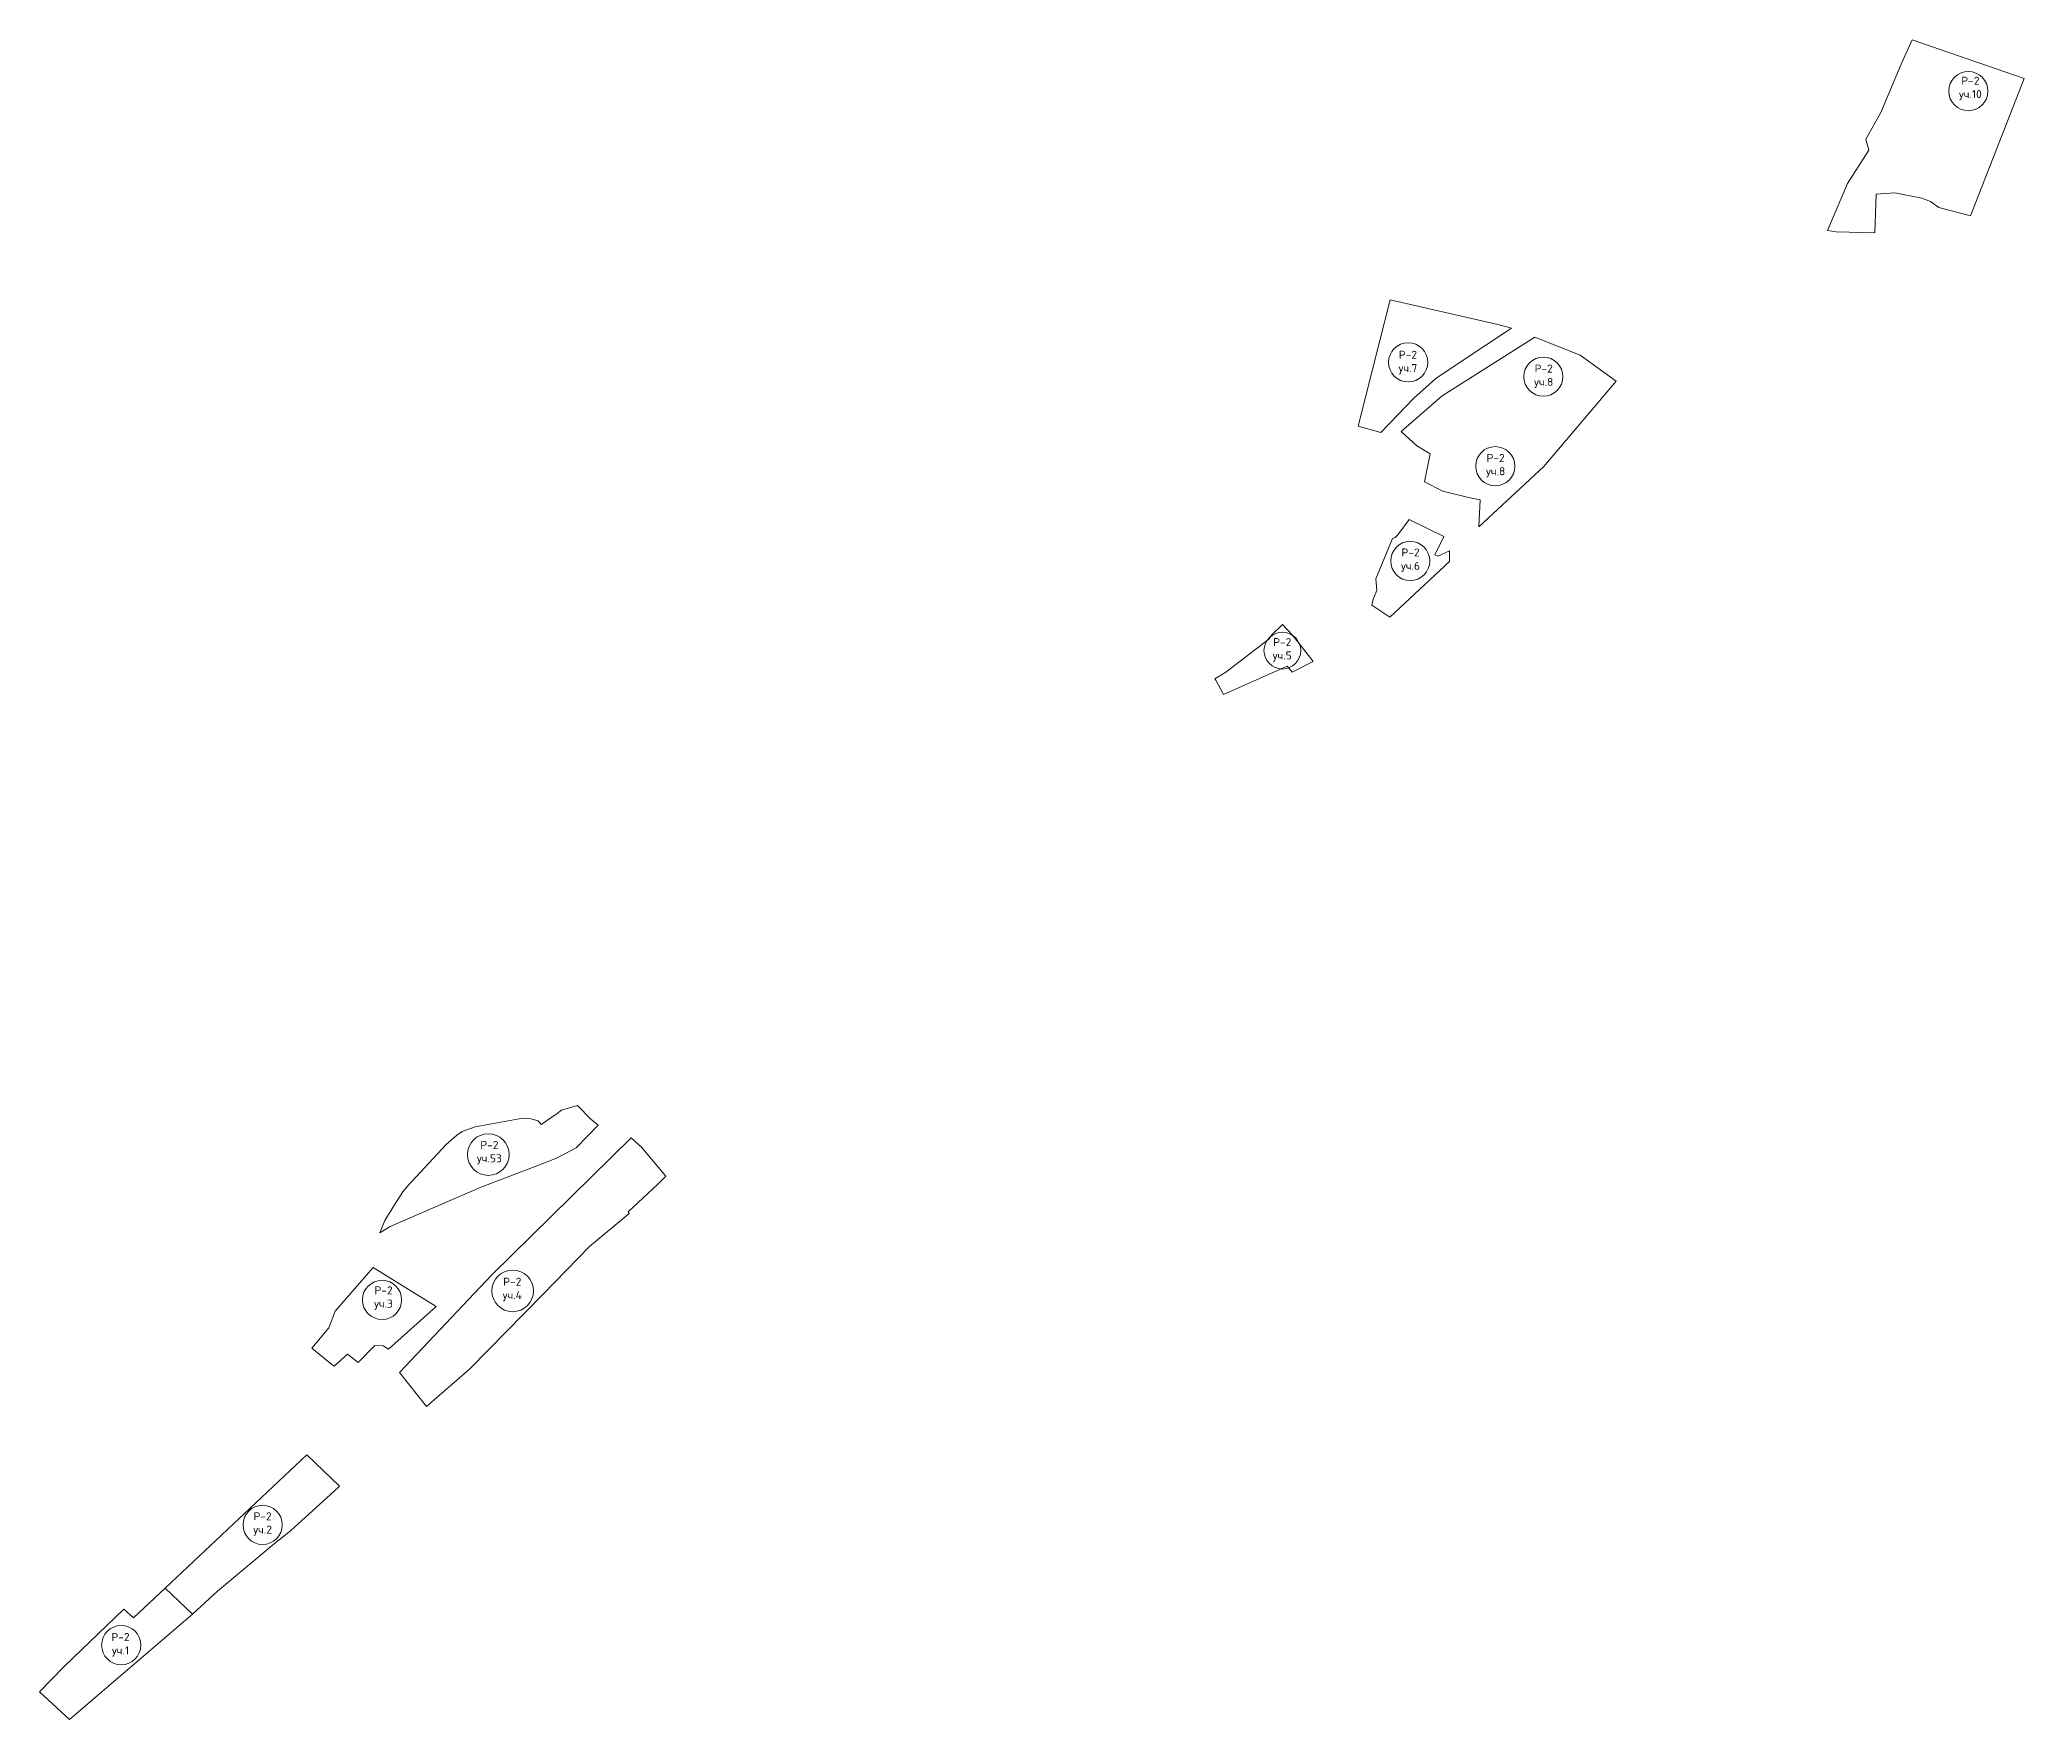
# Model space of a CAD drawing. Extents: x 1393221 to 1399622, y 357729 to 360833.
# Drawn here: x 1393221 to 1394841, y 357729 to 359100 of the extents above; entities that cross this region are included whole.
import ezdxf

# ---------------------------------------------------------------- set-up
doc = ezdxf.new("R2010")
doc.units = 0
doc.header["$MEASUREMENT"] = 0
doc.layers.add('Р-2', color=140, linetype='Continuous')
doc.styles.get("Standard").update_dxf_attribs({"font": 'simplex.shx'})

msp = doc.modelspace()

# ---------------------------------------------------------------- linework, layer by layer
at = {"layer": 'Р-2', "lineweight": 20}
for points in [[(1394796.8, 358956.3), (1394840.8, 359068.4), (1394749.3, 359100.1), (1394740.4, 359080.2), (1394723.6, 359040.7), (1394711.5, 359018.8), (1394713.8, 359009.8), (1394696.4, 358982.7), (1394680.2, 358944.2), (1394687.3, 358943.2), (1394718.9, 358942.5), (1394719.8, 358974), (1394735.1, 358974.9), (1394757.1, 358970.7), (1394764.3, 358968), (1394771, 358963.1), (1394796.8, 358956.3)], [(1394323.3, 358887.7), (1394314.8, 358854.5), (1394297, 358784.6), (1394315.6, 358779.2), (1394342.4, 358807.4), (1394360.5, 358823.3), (1394380.4, 358836.8), (1394422.3, 358864.5), (1394411, 358867.5), (1394323.3, 358887.7)], [(1394441.3, 358857.1), (1394365.7, 358809.2), (1394332.3, 358780.1), (1394344.9, 358768.5), (1394355.9, 358761.9), (1394351.1, 358739.1), (1394366.1, 358731.3), (1394387.1, 358726.2), (1394396.7, 358724.4), (1394395.5, 358702.3), (1394448.6, 358751.5), (1394507.7, 358821.3), (1394478.3, 358842.6), (1394441.3, 358857.1)], [(1394322.9, 358628.4), (1394371.6, 358673.9), (1394371.6, 358682.6), (1394362, 358678.4), (1394359.6, 358679.5), (1394366.9, 358694.3), (1394338.6, 358708.4), (1394329.5, 358695.7), (1394327.3, 358693.7), (1394325.2, 358692.9), (1394311.6, 358659.8), (1394312.4, 358650.2), (1394309.4, 358643.3), (1394308.3, 358638.2), (1394322.9, 358628.4)], [(1394180.2, 358578.3), (1394180.9, 358577), (1394187.2, 358565.5), (1394239.2, 358588.6), (1394243.1, 358583.5), (1394260.3, 358592.2), (1394248.9, 358607.1), (1394243.3, 358614.2), (1394235.4, 358622.6), (1394226.2, 358613.9), (1394224.1, 358610.6), (1394189.1, 358583.7), (1394180.2, 358578.3)], [(1393676.6, 358213.7), (1393658.8, 358195.2), (1393642.8, 358186.7), (1393628.7, 358181.2), (1393580.3, 358162.9), (1393506.9, 358131), (1393498.6, 358125.7), (1393502.5, 358135.8), (1393510.5, 358148.7), (1393517.3, 358159.4), (1393521, 358163.9), (1393552.5, 358198), (1393561.4, 358205.6), (1393565.6, 358208.6), (1393576.3, 358212.3), (1393615.1, 358219.3), (1393621.7, 358218.9), (1393627.6, 358217.3), (1393630.3, 358214.3), (1393643.2, 358223.3), (1393646.9, 358225.9), (1393659.8, 358229.8), (1393670.7, 358218.7), (1393676.6, 358213.7)], [(1393536.7, 357984.1), (1393571.8, 358014.4), (1393631.8, 358075.7), (1393669.5, 358114.7), (1393702.1, 358141.5), (1393701.1, 358142.9), (1393725.5, 358165.5), (1393731.8, 358172.1), (1393711.8, 358195.9), (1393710.2, 358197.3), (1393703.6, 358203.4), (1393589.9, 358091.4), (1393514.6, 358011.8), (1393536.7, 357984.1)], [(1393505.5, 358030.7), (1393544.6, 358065.6), (1393522.4, 358079.2), (1393493.1, 358097.4), (1393461.9, 358061.7), (1393456.8, 358048.1), (1393443, 358031.5), (1393459.2, 358018.4), (1393461.2, 358016.8), (1393472.2, 358026.6), (1393480.8, 358019.9), (1393494.3, 358033.7), (1393501.3, 358033.5), (1393505.5, 358030.7)], [(1393345.5, 357814.5), (1393365.9, 357833.1), (1393410.6, 357870.4), (1393425.7, 357882.8), (1393461, 357914.6), (1393465.5, 357918.9), (1393439, 357944.6), (1393323.3, 357835.7), (1393345.5, 357814.5)], [(1393323.3, 357835.7), (1393345.5, 357814.5), (1393245.3, 357728.5), (1393220.8, 357751), (1393240.6, 357771.4), (1393289.4, 357818.4), (1393297.5, 357811.4), (1393323.3, 357835.7)]]:
    msp.add_lwpolyline(points, dxfattribs=at)
at = {"layer": 'Р-2', "lineweight": 0}
for centre, radius in [((1394795.1, 359058.1), 16), ((1394337.9, 358836.6), 16), ((1394448.2, 358824.9), 16), ((1394409, 358751.8), 16), ((1394339.6, 358674.4), 16), ((1394235.2, 358601.2), 15), ((1393587, 358189.7), 17), ((1393500.3, 358071), 16), ((1393606.9, 358078.4), 17), ((1393402.8, 357887.3), 16), ((1393287.4, 357789.1), 16)]:
    msp.add_circle(centre, radius, dxfattribs=at)

# ---------------------------------------------------------------- texts
at = {"layer": 'Р-2', "char_height": 6.53, "width": 6.533, "attachment_point": 2}
for s, insert in [('Р-2\\Pуч.10', (1394796.8, 359069.8)), ('Р-2\\Pуч.7', (1394337.7, 358846.1)), ('Р-2\\Pуч.8', (1394448.5, 358834.8)), ('Р-2\\Pуч.8', (1394409.3, 358761.8)), ('Р-2\\Pуч.6', (1394339.8, 358684.6)), ('Р-2\\Pуч.5', (1394235.1, 358611.4)), ('Р-2\\Pуч.53', (1393587.9, 358200.8)), ('Р-2\\Pуч.3', (1393501.5, 358082.1)), ('Р-2\\Pуч.4', (1393606.6, 358089.1)), ('Р-2\\Pуч.2', (1393402.8, 357897.6)), ('Р-2\\Pуч.1', (1393286.8, 357799))]:
    msp.add_mtext(s, dxfattribs=dict(at, insert=insert))

doc.saveas('drawing.dxf')
